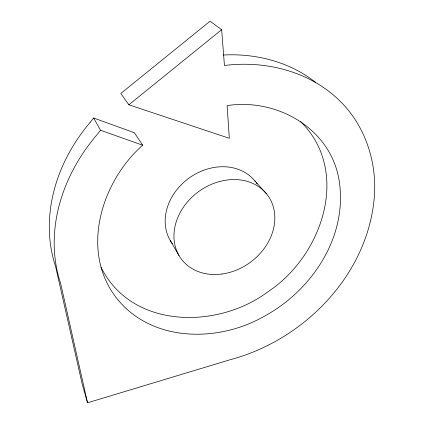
<?xml version="1.0" encoding="UTF-8"?>
<svg xmlns="http://www.w3.org/2000/svg" width="424" height="424" viewBox="0 0 424 424"><rect width="100%" height="100%" fill="white"/><g stroke="black" fill="none" stroke-linecap="round" stroke-linejoin="round"><path stroke-width="0.64" d="M90.068 122.451L93.614 117.999L134.387 132.744L142.681 145.215C100.053 182.802 78.891 254.723 119.345 301.48C154.839 342.38 218.779 341.94 263.299 316.818C309.912 291.94 345.751 240.35 339.847 186.046C334.637 131.096 279.22 97.605 227.126 105.603L229.315 138.293L128.848 104.797L120.814 93.471L210.034 21.2L221.651 29.691L224.444 65.497C265.647 60.24 310.315 71.433 340.218 101.294C365.34 126.029 377.111 162.302 374.318 197.149C367.825 275.038 304.008 340.149 230.115 359.738L87.535 402.8L82.145 383.847L55.618 266.59A163.945 136.825 -36 0 1 90.079 122.462M93.614 117.999L100.552 130.269L96.852 134.885A169.722 139.496 -36 0 0 60.6 283.311L87.535 402.8M128.848 104.797L221.651 29.691M223.406 55.025C255.974 53.233 289.809 61.909 315.583 82.388M100.552 130.269L142.681 145.215M300.685 121.619C351.57 172.155 321.726 256.531 267.867 291.823C217.862 329.284 131.954 329.427 101.087 267.364M254.808 180.868L266.516 193.847M170.241 240.45L179.034 255.545M256.382 182.908A51.866 43.004 -36.1 0 1 257.103 183.974M172.34 243.71A51.866 43.004 -36.1 0 1 188.378 178.568A51.866 43.004 -36.1 0 1 255.619 181.869M222.049 274.005A53.673 43.805 -36.2 0 0 269.203 197.563A53.673 43.805 -36.2 0 0 181.912 209.541A53.673 43.805 -36.2 0 0 222.049 274.005"/></g></svg>
